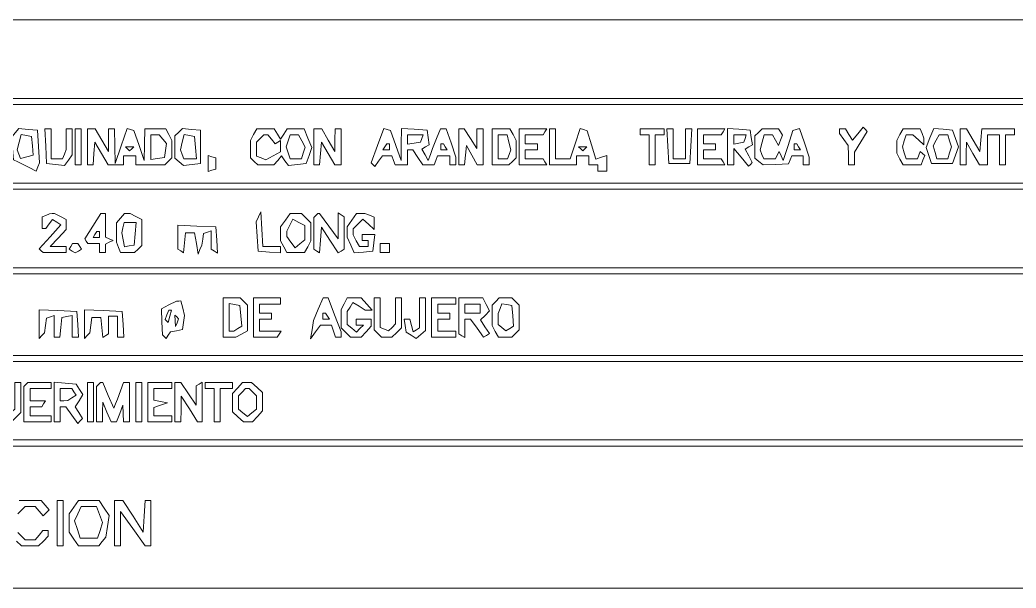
# Paper-space layout 'AN-06-DGE-026' of a CAD drawing. Header units: metres, sheet in millimetres. Extents: x 12 to 193, y 4 to 291.
# Drawn here: x 121.99 to 163.27, y 52 to 75.53 of the extents above; entities that cross this region are included whole.
import ezdxf

# ---------------------------------------------------------------- set-up
doc = ezdxf.new("R2010")
doc.units = ezdxf.units.M
doc.layers.add('DGE_CONTORNOS', color=7, linetype='Continuous', lineweight=0)
doc.layers.add('DGE_DATOS', color=7, linetype='Continuous', lineweight=0)

# ---------------------------------------------------------------- blocks, each defined once
blk = doc.blocks.new('LP_REF_DGE_MT_026')
at = {"layer": 'DGE_CONTORNOS'}
for points in [[(180.231, 73.903), (180.231, 72.276), (120.847, 72.276), (61.464, 72.276), (61.464, 73.903), (61.464, 75.53), (120.847, 75.53), (180.231, 75.53)], [(180.231, 70.399), (180.231, 68.772), (120.847, 68.772), (61.464, 68.772), (61.464, 70.399), (61.464, 72.026), (120.847, 72.026), (180.231, 72.026)], [(121.798, 70.852), (121.644, 70.666), (121.684, 70.201), (121.723, 69.736), (121.911, 69.648), (122.099, 69.561), (122.383, 69.414), (122.667, 69.267), (122.734, 69.441), (122.801, 69.615), (122.763, 70.288), (122.724, 70.962), (122.338, 70.999), (121.952, 71.037)], [(123.062, 70.305), (123.1, 69.585), (123.469, 69.543), (123.838, 69.501), (124.001, 69.723), (124.164, 69.946), (124.164, 70.485), (124.164, 71.024), (124.038, 71.024), (123.913, 71.024), (123.913, 70.597), (123.913, 70.169), (123.837, 69.971), (123.761, 69.773), (123.524, 69.773), (123.288, 69.773), (123.288, 70.399), (123.288, 71.024), (123.156, 71.024), (123.025, 71.024)], [(124.289, 70.273), (124.289, 69.523), (124.414, 69.523), (124.539, 69.523), (124.539, 70.273), (124.539, 71.024), (124.414, 71.024), (124.289, 71.024)], [(124.789, 70.273), (124.789, 69.523), (124.907, 69.523), (125.025, 69.523), (125.063, 69.992), (125.102, 70.461), (125.38, 69.992), (125.657, 69.523), (125.974, 69.523), (126.291, 69.523), (126.291, 69.71), (126.291, 69.898), (126.541, 69.898), (126.792, 69.898), (126.792, 69.71), (126.792, 69.523), (127.392, 69.523), (127.993, 69.523), (128.143, 69.673), (128.294, 69.823), (128.294, 70.182), (128.294, 70.54), (128.164, 70.782), (128.034, 71.024), (127.601, 71.024), (127.167, 71.024), (127.158, 70.367), (127.148, 69.71), (126.93, 70.328), (126.713, 70.946), (126.577, 70.992), (126.441, 71.037), (126.188, 70.311), (125.935, 69.585), (125.926, 70.305), (125.916, 71.024), (125.791, 71.024), (125.665, 71.024), (125.663, 70.555), (125.66, 70.086), (125.388, 70.555), (125.116, 71.024), (124.952, 71.024), (124.789, 71.024)], [(128.575, 70.88), (128.419, 70.724), (128.419, 70.264), (128.419, 69.803), (128.599, 69.654), (128.779, 69.504), (129.131, 69.545), (129.482, 69.585), (129.482, 70.273), (129.482, 70.962), (129.106, 70.999), (128.73, 71.036)], [(131.677, 70.782), (131.547, 70.54), (131.547, 70.182), (131.547, 69.823), (131.698, 69.673), (131.848, 69.523), (132.183, 69.523), (132.518, 69.523), (132.675, 69.712), (132.832, 69.901), (132.978, 69.701), (133.124, 69.501), (133.491, 69.543), (133.858, 69.585), (133.974, 69.918), (134.091, 70.25), (133.93, 70.637), (133.77, 71.024), (133.416, 71.024), (133.062, 71.024), (132.93, 70.805), (132.799, 70.586), (132.668, 70.805), (132.536, 71.024), (132.171, 71.024), (131.807, 71.024)], [(134.176, 70.273), (134.176, 69.523), (134.293, 69.523), (134.411, 69.523), (134.45, 69.992), (134.488, 70.461), (134.766, 69.992), (135.043, 69.523), (135.173, 69.523), (135.302, 69.523), (135.302, 70.273), (135.302, 71.024), (135.177, 71.024), (135.052, 71.024), (135.049, 70.555), (135.046, 70.086), (134.774, 70.555), (134.502, 71.024), (134.339, 71.024), (134.176, 71.024)], [(136.811, 70.326), (136.545, 69.615), (136.622, 69.538), (136.699, 69.46), (136.859, 69.679), (137.019, 69.898), (137.211, 69.898), (137.403, 69.898), (137.475, 69.71), (137.547, 69.523), (137.801, 69.523), (138.055, 69.523), (138.055, 69.835), (138.055, 70.148), (138.166, 70.148), (138.277, 70.148), (138.482, 69.835), (138.687, 69.523), (138.921, 69.523), (139.155, 69.523), (139.227, 69.71), (139.299, 69.898), (139.553, 69.898), (139.807, 69.898), (139.807, 69.71), (139.807, 69.523), (139.932, 69.523), (140.058, 69.523), (140.058, 69.688), (140.058, 69.853), (139.858, 70.439), (139.659, 71.024), (139.539, 71.024), (139.419, 71.024), (139.256, 70.618), (139.093, 70.211), (139.004, 69.961), (138.914, 69.71), (138.783, 69.944), (138.652, 70.178), (138.803, 70.271), (138.953, 70.364), (138.911, 70.663), (138.869, 70.962), (138.337, 71), (137.805, 71.039), (137.795, 70.374), (137.786, 69.71), (137.568, 70.328), (137.35, 70.946), (137.214, 70.992), (137.077, 71.038)], [(140.183, 70.273), (140.183, 69.523), (140.3, 69.523), (140.417, 69.523), (140.457, 69.929), (140.496, 70.336), (140.718, 69.929), (140.94, 69.523), (141.062, 69.523), (141.184, 69.523), (141.184, 70.273), (141.184, 71.024), (141.059, 71.024), (140.934, 71.024), (140.932, 70.618), (140.929, 70.211), (140.669, 70.618), (140.409, 71.024), (140.296, 71.024), (140.183, 71.024)], [(141.559, 70.273), (141.559, 69.523), (141.91, 69.523), (142.26, 69.523), (142.41, 69.673), (142.561, 69.823), (142.561, 70.182), (142.561, 70.54), (142.431, 70.782), (142.302, 71.024), (141.93, 71.024), (141.559, 71.024)], [(142.686, 70.273), (142.686, 69.523), (143.256, 69.523), (143.827, 69.523), (143.75, 69.648), (143.672, 69.773), (143.304, 69.773), (142.936, 69.773), (142.936, 69.961), (142.936, 70.148), (143.186, 70.148), (143.437, 70.148), (143.437, 70.273), (143.437, 70.399), (143.186, 70.399), (142.936, 70.399), (142.936, 70.586), (142.936, 70.774), (143.304, 70.774), (143.672, 70.774), (143.75, 70.899), (143.827, 71.024), (143.256, 71.024), (142.686, 71.024)], [(143.937, 70.273), (143.937, 69.523), (144.5, 69.523), (145.064, 69.523), (145.064, 69.71), (145.064, 69.898), (145.314, 69.898), (145.564, 69.898), (145.564, 69.71), (145.564, 69.523), (145.752, 69.523), (145.94, 69.523), (145.94, 69.397), (145.94, 69.272), (146.127, 69.272), (146.315, 69.272), (146.315, 69.594), (146.315, 69.915), (146.087, 69.842), (145.859, 69.77), (145.677, 70.357), (145.495, 70.943), (145.354, 70.99), (145.213, 71.037), (145.003, 70.405), (144.793, 69.773), (144.49, 69.773), (144.188, 69.773), (144.188, 70.399), (144.188, 71.024), (144.062, 71.024), (143.937, 71.024)], [(147.692, 70.899), (147.692, 70.774), (147.88, 70.774), (148.067, 70.774), (148.067, 70.148), (148.067, 69.523), (148.192, 69.523), (148.318, 69.523), (148.318, 70.148), (148.318, 70.774), (148.505, 70.774), (148.693, 70.774), (148.693, 70.899), (148.693, 71.024), (148.192, 71.024), (147.692, 71.024)], [(148.843, 70.305), (148.881, 69.585), (149.319, 69.585), (149.757, 69.585), (149.794, 70.305), (149.832, 71.024), (149.7, 71.024), (149.569, 71.024), (149.569, 70.399), (149.569, 69.773), (149.319, 69.773), (149.068, 69.773), (149.068, 70.399), (149.068, 71.024), (148.937, 71.024), (148.806, 71.024)], [(150.07, 70.273), (150.07, 69.523), (150.64, 69.523), (151.211, 69.523), (151.133, 69.648), (151.056, 69.773), (150.688, 69.773), (150.32, 69.773), (150.32, 69.961), (150.32, 70.148), (150.57, 70.148), (150.821, 70.148), (150.821, 70.273), (150.821, 70.399), (150.57, 70.399), (150.32, 70.399), (150.32, 70.586), (150.32, 70.774), (150.688, 70.774), (151.056, 70.774), (151.133, 70.899), (151.211, 71.024), (150.64, 71.024), (150.07, 71.024)], [(151.321, 70.281), (151.321, 69.523), (151.446, 69.523), (151.571, 69.523), (151.576, 69.867), (151.58, 70.211), (151.883, 69.84), (152.186, 69.47), (152.264, 69.548), (152.343, 69.626), (152.194, 69.903), (152.046, 70.18), (152.195, 70.272), (152.344, 70.364), (152.302, 70.663), (152.26, 70.962), (151.79, 71.001), (151.321, 71.039)], [(152.598, 70.874), (152.447, 70.724), (152.447, 70.264), (152.447, 69.803), (152.617, 69.663), (152.786, 69.523), (153.317, 69.544), (153.848, 69.564), (153.912, 69.731), (153.976, 69.898), (154.213, 69.898), (154.45, 69.898), (154.45, 69.71), (154.45, 69.523), (154.575, 69.523), (154.7, 69.523), (154.7, 69.688), (154.7, 69.853), (154.499, 70.445), (154.297, 71.036), (154.163, 70.991), (154.028, 70.946), (153.822, 70.329), (153.615, 69.711), (153.532, 69.899), (153.449, 70.086), (153.376, 69.929), (153.303, 69.773), (153.059, 69.773), (152.815, 69.773), (152.743, 69.961), (152.671, 70.149), (152.749, 70.461), (152.828, 70.774), (153.007, 70.774), (153.186, 70.774), (153.309, 70.555), (153.432, 70.336), (153.514, 70.549), (153.596, 70.762), (153.515, 70.893), (153.434, 71.024), (153.091, 71.024), (152.748, 71.024)], [(155.952, 70.923), (155.952, 70.822), (156.135, 70.579), (156.319, 70.336), (156.323, 69.929), (156.327, 69.523), (156.452, 69.523), (156.577, 69.523), (156.577, 69.789), (156.577, 70.056), (156.842, 70.484), (157.107, 70.912), (157.019, 71), (156.931, 71.087), (156.714, 70.818), (156.496, 70.55), (156.348, 70.787), (156.2, 71.024), (156.076, 71.024), (155.952, 71.024)], [(158.459, 70.782), (158.33, 70.54), (158.33, 70.273), (158.33, 70.007), (158.459, 69.765), (158.589, 69.523), (158.964, 69.523), (159.339, 69.523), (159.413, 69.716), (159.487, 69.909), (159.392, 69.997), (159.296, 70.086), (159.241, 69.929), (159.185, 69.773), (158.953, 69.773), (158.722, 69.773), (158.642, 70.023), (158.563, 70.273), (158.642, 70.524), (158.722, 70.774), (158.86, 70.774), (158.998, 70.774), (159.227, 70.567), (159.456, 70.36), (159.456, 70.494), (159.456, 70.628), (159.38, 70.826), (159.304, 71.024), (158.946, 71.024), (158.589, 71.024)], [(159.704, 70.644), (159.541, 70.25), (159.658, 69.918), (159.775, 69.585), (160.207, 69.585), (160.639, 69.585), (160.76, 69.929), (160.881, 70.273), (160.761, 70.618), (160.64, 70.962), (160.254, 71), (159.867, 71.038)], [(160.958, 70.273), (160.958, 69.523), (161.083, 69.523), (161.208, 69.523), (161.211, 69.992), (161.214, 70.461), (161.486, 69.992), (161.758, 69.523), (161.921, 69.523), (162.084, 69.523), (162.084, 70.148), (162.084, 70.774), (162.334, 70.774), (162.585, 70.774), (162.585, 70.148), (162.585, 69.523), (162.71, 69.523), (162.835, 69.523), (162.835, 70.148), (162.835, 70.774), (163.023, 70.774), (163.21, 70.774), (163.21, 70.899), (163.21, 71.024), (162.53, 71.024), (161.849, 71.024), (161.81, 70.555), (161.771, 70.086), (161.494, 70.555), (161.216, 71.024), (161.087, 71.024), (160.958, 71.024)], [(122.512, 70.32), (122.55, 69.931), (122.285, 69.861), (122.021, 69.792), (121.952, 69.971), (121.884, 70.149), (121.964, 70.47), (122.045, 70.791), (122.26, 70.75), (122.474, 70.709)], [(127.912, 70.593), (128.062, 70.412), (128.022, 70.124), (127.981, 69.835), (127.699, 69.795), (127.418, 69.755), (127.418, 70.265), (127.418, 70.774), (127.59, 70.774), (127.762, 70.774)], [(129.271, 70.241), (129.31, 69.773), (129.048, 69.773), (128.786, 69.773), (128.714, 69.961), (128.642, 70.149), (128.723, 70.47), (128.803, 70.791), (129.018, 70.75), (129.232, 70.709)], [(132.422, 70.588), (132.577, 70.401), (132.688, 70.47), (132.799, 70.539), (132.799, 70.302), (132.799, 70.065), (132.495, 69.902), (132.19, 69.74), (131.994, 69.815), (131.798, 69.89), (131.798, 70.182), (131.798, 70.474), (131.948, 70.624), (132.098, 70.774), (132.183, 70.774), (132.268, 70.774)], [(133.678, 70.519), (133.814, 70.264), (133.736, 70.018), (133.658, 69.773), (133.425, 69.773), (133.191, 69.773), (133.112, 70.023), (133.032, 70.273), (133.112, 70.524), (133.191, 70.774), (133.366, 70.774), (133.541, 70.774)], [(138.65, 70.618), (138.599, 70.461), (138.327, 70.421), (138.055, 70.381), (138.055, 70.578), (138.055, 70.774), (138.379, 70.774), (138.702, 70.774)], [(142.259, 70.461), (142.337, 70.149), (142.265, 69.961), (142.193, 69.773), (142.001, 69.773), (141.81, 69.773), (141.81, 70.273), (141.81, 70.774), (141.995, 70.774), (142.18, 70.774)], [(152.041, 70.618), (151.989, 70.461), (151.78, 70.421), (151.571, 70.38), (151.571, 70.577), (151.571, 70.774), (151.832, 70.774), (152.093, 70.774)], [(160.52, 70.524), (160.599, 70.273), (160.52, 70.023), (160.44, 69.773), (160.213, 69.773), (159.986, 69.773), (159.915, 70.043), (159.844, 70.314), (159.967, 70.544), (160.09, 70.774), (160.265, 70.774), (160.44, 70.774)], [(126.625, 70.19), (126.541, 70.107), (126.458, 70.19), (126.375, 70.273), (126.541, 70.273), (126.708, 70.273)], [(137.304, 70.273), (137.304, 70.148), (137.172, 70.148), (137.039, 70.148), (137.117, 70.273), (137.194, 70.399), (137.249, 70.399), (137.304, 70.399)], [(139.62, 70.273), (139.697, 70.148), (139.564, 70.148), (139.432, 70.148), (139.432, 70.273), (139.432, 70.399), (139.487, 70.399), (139.542, 70.399)], [(145.397, 70.19), (145.314, 70.107), (145.231, 70.19), (145.147, 70.273), (145.314, 70.273), (145.481, 70.273)], [(154.262, 70.273), (154.339, 70.148), (154.207, 70.148), (154.074, 70.148), (154.074, 70.273), (154.074, 70.399), (154.13, 70.399), (154.185, 70.399)], [(129.795, 69.585), (129.795, 69.251), (129.952, 69.303), (130.108, 69.356), (130.108, 69.585), (130.108, 69.815), (129.952, 69.867), (129.795, 69.919)], [(180.231, 66.894), (180.231, 65.267), (120.847, 65.267), (61.464, 65.267), (61.464, 66.894), (61.464, 68.521), (120.847, 68.521), (180.231, 68.521)], [(123.069, 67.437), (122.912, 67.374), (122.912, 67.134), (122.912, 66.894), (122.992, 66.894), (123.072, 66.894), (123.211, 67.08), (123.35, 67.265), (123.52, 67.158), (123.69, 67.05), (123.241, 66.553), (122.791, 66.055), (122.873, 65.974), (122.954, 65.893), (123.434, 65.893), (123.913, 65.893), (123.913, 66.018), (123.913, 66.143), (123.577, 66.143), (123.241, 66.143), (123.577, 66.494), (123.913, 66.845), (123.913, 67.053), (123.913, 67.261), (123.671, 67.391), (123.429, 67.52), (123.327, 67.51), (123.225, 67.5)], [(125.017, 66.993), (124.681, 66.468), (124.743, 66.368), (124.804, 66.269), (125.047, 66.269), (125.29, 66.269), (125.29, 66.081), (125.29, 65.893), (125.415, 65.893), (125.54, 65.893), (125.54, 66.07), (125.54, 66.248), (125.697, 66.321), (125.853, 66.394), (125.697, 66.467), (125.54, 66.54), (125.54, 67.03), (125.54, 67.52), (125.446, 67.519), (125.353, 67.518)], [(126.156, 67.321), (125.991, 67.121), (125.991, 66.725), (125.991, 66.329), (126.074, 66.111), (126.158, 65.893), (126.45, 65.893), (126.742, 65.893), (126.892, 66.043), (127.042, 66.193), (127.042, 66.727), (127.042, 67.261), (126.8, 67.391), (126.558, 67.52), (126.44, 67.52), (126.322, 67.52)], [(131.882, 67.379), (131.783, 67.175), (131.822, 66.566), (131.86, 65.956), (132.33, 65.917), (132.799, 65.878), (132.799, 66.011), (132.799, 66.143), (132.43, 66.143), (132.061, 66.143), (132.021, 66.863), (131.981, 67.583)], [(132.994, 67.242), (132.799, 66.964), (132.799, 66.67), (132.799, 66.377), (132.928, 66.135), (133.058, 65.893), (133.425, 65.893), (133.791, 65.893), (133.921, 66.135), (134.05, 66.377), (134.05, 66.752), (134.05, 67.127), (133.854, 67.323), (133.657, 67.52), (133.423, 67.52), (133.189, 67.52)], [(134.259, 67.437), (134.176, 67.353), (134.176, 66.693), (134.176, 66.033), (134.293, 65.96), (134.411, 65.887), (134.45, 66.415), (134.488, 66.943), (134.837, 66.413), (135.186, 65.884), (135.307, 65.959), (135.427, 66.033), (135.427, 66.707), (135.427, 67.38), (135.302, 67.457), (135.177, 67.535), (135.177, 67.002), (135.177, 66.47), (134.791, 66.995), (134.404, 67.52), (134.373, 67.52), (134.342, 67.52)], [(135.747, 67.242), (135.552, 66.964), (135.552, 66.747), (135.552, 66.531), (135.7, 66.206), (135.848, 65.881), (136.232, 65.918), (136.616, 65.956), (136.656, 66.3), (136.695, 66.644), (136.437, 66.644), (136.178, 66.644), (136.178, 66.519), (136.178, 66.394), (136.303, 66.394), (136.428, 66.394), (136.428, 66.269), (136.428, 66.143), (136.245, 66.143), (136.062, 66.143), (135.932, 66.385), (135.803, 66.628), (135.803, 66.752), (135.803, 66.876), (136.005, 67.079), (136.208, 67.282), (136.443, 67.069), (136.679, 66.856), (136.679, 67.112), (136.679, 67.368), (136.481, 67.444), (136.283, 67.52), (136.112, 67.52), (135.942, 67.52)], [(126.768, 66.676), (126.729, 66.208), (126.526, 66.17), (126.323, 66.131), (126.271, 66.419), (126.219, 66.707), (126.264, 66.926), (126.31, 67.145), (126.558, 67.145), (126.807, 67.145)], [(128.544, 66.528), (128.544, 66.033), (128.661, 65.961), (128.778, 65.888), (128.817, 66.297), (128.857, 66.707), (129.044, 66.707), (129.232, 66.707), (129.305, 66.269), (129.377, 65.83), (129.454, 66.018), (129.53, 66.206), (129.569, 66.446), (129.608, 66.686), (129.764, 66.738), (129.92, 66.79), (129.92, 66.411), (129.92, 66.033), (130.053, 65.951), (130.186, 65.869), (130.147, 66.413), (130.108, 66.957), (129.326, 66.99), (128.544, 67.024)], [(133.8, 66.717), (133.8, 66.424), (133.599, 66.257), (133.398, 66.09), (133.223, 66.328), (133.049, 66.567), (133.049, 66.676), (133.049, 66.786), (133.18, 67.029), (133.31, 67.273), (133.555, 67.142), (133.8, 67.011)], [(125.29, 66.644), (125.29, 66.519), (125.157, 66.519), (125.025, 66.519), (125.102, 66.644), (125.18, 66.769), (125.235, 66.769), (125.29, 66.769)], [(124.106, 66.152), (124.034, 66.036), (124.162, 65.957), (124.289, 65.878), (124.416, 65.957), (124.543, 66.036), (124.471, 66.152), (124.399, 66.269), (124.289, 66.269), (124.178, 66.269)], [(136.929, 66.081), (136.929, 65.893), (137.117, 65.893), (137.304, 65.893), (137.304, 66.081), (137.304, 66.269), (137.117, 66.269), (136.929, 66.269)], [(180.231, 63.327), (180.231, 61.638), (120.847, 61.638), (61.464, 61.638), (61.464, 63.327), (61.464, 65.017), (120.847, 65.017), (180.231, 65.017)], [(130.421, 63.202), (130.421, 62.389), (130.68, 62.389), (130.938, 62.389), (131.18, 62.518), (131.422, 62.648), (131.422, 63.182), (131.422, 63.715), (131.272, 63.866), (131.122, 64.016), (130.772, 64.016), (130.421, 64.016)], [(131.673, 63.202), (131.673, 62.389), (132.166, 62.389), (132.659, 62.389), (132.736, 62.514), (132.814, 62.639), (132.368, 62.639), (131.923, 62.639), (131.923, 62.889), (131.923, 63.14), (132.173, 63.14), (132.423, 63.14), (132.423, 63.265), (132.423, 63.39), (132.173, 63.39), (131.923, 63.39), (131.923, 63.578), (131.923, 63.765), (132.361, 63.765), (132.799, 63.765), (132.799, 63.891), (132.799, 64.016), (132.236, 64.016), (131.673, 64.016)], [(134.357, 63.546), (134.159, 63.077), (134.099, 62.702), (134.038, 62.326), (134.247, 62.608), (134.456, 62.889), (134.683, 62.889), (134.91, 62.889), (134.989, 62.639), (135.069, 62.389), (135.185, 62.389), (135.302, 62.389), (135.302, 62.503), (135.302, 62.617), (135.034, 63.316), (134.767, 64.016), (134.661, 64.016), (134.554, 64.016)], [(135.431, 63.774), (135.302, 63.532), (135.302, 63.157), (135.302, 62.782), (135.499, 62.585), (135.695, 62.389), (135.917, 62.389), (136.139, 62.389), (136.346, 62.618), (136.553, 62.847), (136.553, 62.993), (136.553, 63.14), (136.241, 63.14), (135.928, 63.14), (135.928, 63.015), (135.928, 62.889), (136.078, 62.889), (136.228, 62.889), (136.083, 62.745), (135.938, 62.6), (135.745, 62.76), (135.552, 62.92), (135.554, 63.186), (135.556, 63.453), (135.675, 63.64), (135.795, 63.828), (136.047, 63.672), (136.3, 63.515), (136.446, 63.515), (136.592, 63.515), (136.366, 63.765), (136.139, 64.016), (135.85, 64.016), (135.561, 64.016)], [(136.679, 63.352), (136.679, 62.689), (136.829, 62.539), (136.979, 62.389), (137.195, 62.389), (137.412, 62.389), (137.608, 62.585), (137.805, 62.782), (137.805, 63.399), (137.805, 64.016), (137.68, 64.016), (137.555, 64.016), (137.555, 63.478), (137.555, 62.939), (137.414, 62.799), (137.274, 62.659), (137.101, 62.725), (136.929, 62.791), (136.929, 63.403), (136.929, 64.016), (136.804, 64.016), (136.679, 64.016)], [(138.556, 63.397), (138.556, 62.779), (138.422, 62.696), (138.289, 62.614), (138.22, 62.877), (138.151, 63.14), (138.032, 63.14), (137.913, 63.14), (137.953, 62.871), (137.993, 62.602), (138.201, 62.471), (138.41, 62.341), (138.608, 62.505), (138.806, 62.67), (138.806, 63.343), (138.806, 64.016), (138.681, 64.016), (138.556, 64.016)], [(139.056, 63.202), (139.056, 62.389), (139.557, 62.389), (140.058, 62.389), (140.058, 62.514), (140.058, 62.639), (139.682, 62.639), (139.307, 62.639), (139.307, 62.889), (139.307, 63.14), (139.557, 63.14), (139.807, 63.14), (139.807, 63.265), (139.807, 63.39), (139.557, 63.39), (139.307, 63.39), (139.307, 63.578), (139.307, 63.765), (139.682, 63.765), (140.058, 63.765), (140.058, 63.891), (140.058, 64.016), (139.557, 64.016), (139.056, 64.016)], [(140.183, 63.272), (140.183, 62.529), (140.308, 62.451), (140.433, 62.374), (140.433, 62.757), (140.433, 63.14), (140.55, 63.14), (140.666, 63.14), (140.935, 62.763), (141.203, 62.386), (141.326, 62.461), (141.448, 62.537), (141.262, 62.82), (141.077, 63.104), (141.268, 63.295), (141.459, 63.486), (141.317, 63.751), (141.175, 64.016), (140.679, 64.016), (140.183, 64.016)], [(141.71, 63.866), (141.559, 63.715), (141.559, 63.294), (141.559, 62.873), (141.689, 62.631), (141.819, 62.389), (142.102, 62.389), (142.385, 62.389), (142.536, 62.539), (142.686, 62.689), (142.686, 63.202), (142.686, 63.715), (142.536, 63.866), (142.385, 64.016), (142.123, 64.016), (141.86, 64.016)], [(128.168, 63.725), (127.856, 63.563), (127.881, 63.024), (127.906, 62.484), (127.981, 62.409), (128.057, 62.333), (128.144, 62.472), (128.231, 62.61), (128.481, 62.657), (128.732, 62.704), (128.773, 62.997), (128.815, 63.29), (128.74, 63.59), (128.664, 63.891), (128.573, 63.889), (128.481, 63.887)], [(131.15, 63.277), (131.191, 62.853), (131.025, 62.748), (130.859, 62.643), (130.765, 62.641), (130.671, 62.639), (130.671, 63.211), (130.671, 63.784), (130.89, 63.742), (131.109, 63.701)], [(141.059, 63.578), (141.059, 63.39), (140.746, 63.39), (140.433, 63.39), (140.433, 63.578), (140.433, 63.765), (140.746, 63.765), (141.059, 63.765)], [(142.413, 63.277), (142.454, 62.853), (142.293, 62.753), (142.131, 62.653), (141.97, 62.787), (141.81, 62.92), (141.81, 63.145), (141.81, 63.37), (141.888, 63.574), (141.966, 63.778), (142.17, 63.739), (142.373, 63.701)], [(122.787, 62.933), (122.787, 62.339), (122.902, 62.458), (123.016, 62.577), (123.058, 62.88), (123.1, 63.183), (123.256, 63.234), (123.413, 63.286), (123.413, 62.837), (123.413, 62.389), (123.53, 62.389), (123.647, 62.389), (123.686, 62.795), (123.726, 63.2), (123.945, 63.242), (124.164, 63.283), (124.164, 62.836), (124.164, 62.389), (124.296, 62.389), (124.428, 62.389), (124.39, 62.921), (124.351, 63.453), (123.569, 63.49), (122.787, 63.527)], [(124.664, 62.933), (124.664, 62.339), (124.779, 62.458), (124.893, 62.577), (124.935, 62.889), (124.977, 63.202), (125.165, 63.202), (125.353, 63.202), (125.392, 62.793), (125.431, 62.384), (125.548, 62.456), (125.665, 62.529), (125.665, 62.897), (125.665, 63.265), (125.853, 63.265), (126.041, 63.265), (126.041, 62.827), (126.041, 62.389), (126.173, 62.389), (126.306, 62.389), (126.267, 62.921), (126.229, 63.453), (125.446, 63.49), (124.664, 63.527)], [(128.203, 63.26), (128.137, 63.005), (128.074, 63.067), (128.012, 63.129), (128.086, 63.322), (128.161, 63.515), (128.215, 63.515), (128.27, 63.515)], [(128.504, 62.991), (128.438, 62.827), (128.429, 63.067), (128.419, 63.307), (128.494, 63.231), (128.57, 63.155)], [(134.739, 63.265), (134.816, 63.14), (134.684, 63.14), (134.551, 63.14), (134.551, 63.265), (134.551, 63.39), (134.606, 63.39), (134.661, 63.39)], [(180.231, 59.761), (180.231, 58.134), (120.847, 58.134), (61.464, 58.134), (61.464, 59.761), (61.464, 61.388), (120.847, 61.388), (180.231, 61.388)], [(120.91, 59.856), (120.91, 59.185), (121.06, 59.035), (121.21, 58.885), (121.426, 58.885), (121.643, 58.885), (121.839, 59.081), (122.036, 59.278), (122.036, 59.895), (122.036, 60.511), (121.911, 60.511), (121.786, 60.511), (121.786, 59.964), (121.786, 59.416), (121.604, 59.265), (121.421, 59.113), (121.291, 59.194), (121.16, 59.275), (121.16, 59.823), (121.16, 60.372), (121.035, 60.449), (120.91, 60.526)], [(122.245, 60.428), (122.161, 60.345), (122.161, 59.615), (122.161, 58.885), (122.724, 58.885), (123.288, 58.885), (123.288, 59.01), (123.288, 59.135), (122.85, 59.135), (122.412, 59.135), (122.412, 59.323), (122.412, 59.51), (122.654, 59.51), (122.897, 59.51), (122.975, 59.635), (123.052, 59.761), (122.732, 59.761), (122.412, 59.761), (122.412, 60.011), (122.412, 60.261), (122.85, 60.261), (123.288, 60.261), (123.288, 60.386), (123.288, 60.511), (122.808, 60.511), (122.328, 60.511)], [(123.413, 59.706), (123.413, 58.885), (123.538, 58.885), (123.663, 58.885), (123.663, 59.197), (123.663, 59.51), (123.778, 59.51), (123.892, 59.51), (124.143, 59.166), (124.394, 58.822), (124.493, 58.922), (124.592, 59.021), (124.439, 59.266), (124.287, 59.51), (124.443, 59.761), (124.6, 60.012), (124.463, 60.23), (124.326, 60.449), (123.869, 60.488), (123.413, 60.527)], [(124.789, 59.698), (124.789, 58.885), (124.915, 58.885), (125.04, 58.885), (125.04, 59.698), (125.04, 60.511), (124.915, 60.511), (124.789, 60.511)], [(125.248, 60.428), (125.165, 60.345), (125.165, 59.615), (125.165, 58.885), (125.29, 58.885), (125.415, 58.885), (125.42, 59.291), (125.425, 59.698), (125.602, 59.291), (125.778, 58.885), (125.886, 58.885), (125.993, 58.885), (126.129, 59.229), (126.265, 59.573), (126.278, 59.229), (126.291, 58.885), (126.416, 58.885), (126.541, 58.885), (126.541, 59.698), (126.541, 60.511), (126.413, 60.511), (126.285, 60.511), (126.159, 60.167), (126.033, 59.823), (125.961, 59.635), (125.889, 59.448), (125.657, 59.98), (125.425, 60.511), (125.379, 60.511), (125.332, 60.511)], [(126.792, 59.698), (126.792, 58.885), (126.917, 58.885), (127.042, 58.885), (127.042, 59.698), (127.042, 60.511), (126.917, 60.511), (126.792, 60.511)], [(127.292, 59.698), (127.292, 58.885), (127.793, 58.885), (128.294, 58.885), (128.294, 59.01), (128.294, 59.135), (127.918, 59.135), (127.543, 59.135), (127.543, 59.308), (127.543, 59.481), (127.824, 59.574), (128.106, 59.667), (127.824, 59.723), (127.543, 59.778), (127.543, 60.02), (127.543, 60.261), (127.918, 60.261), (128.294, 60.261), (128.294, 60.386), (128.294, 60.511), (127.793, 60.511), (127.292, 60.511)], [(128.419, 59.698), (128.419, 58.885), (128.544, 58.885), (128.669, 58.885), (128.671, 59.416), (128.673, 59.948), (129.015, 59.417), (129.357, 58.886), (129.451, 58.885), (129.545, 58.885), (129.545, 59.705), (129.545, 60.526), (129.42, 60.449), (129.295, 60.372), (129.295, 59.974), (129.295, 59.577), (128.977, 60.044), (128.66, 60.511), (128.539, 60.511), (128.419, 60.511)], [(129.67, 60.386), (129.67, 60.261), (129.858, 60.261), (130.046, 60.261), (130.046, 59.573), (130.046, 58.885), (130.171, 58.885), (130.296, 58.885), (130.296, 59.573), (130.296, 60.261), (130.546, 60.261), (130.797, 60.261), (130.797, 60.386), (130.797, 60.511), (130.233, 60.511), (129.67, 60.511)], [(131.004, 60.283), (130.797, 60.054), (130.797, 59.676), (130.797, 59.299), (131.025, 59.092), (131.254, 58.885), (131.444, 58.885), (131.634, 58.885), (131.841, 59.113), (132.048, 59.342), (132.048, 59.72), (132.048, 60.097), (131.819, 60.304), (131.59, 60.511), (131.401, 60.511), (131.211, 60.511)], [(124.235, 60.122), (124.321, 59.983), (124.148, 59.874), (123.976, 59.764), (123.819, 59.762), (123.663, 59.761), (123.663, 60.011), (123.663, 60.261), (123.906, 60.261), (124.149, 60.261)], [(131.648, 60.111), (131.798, 59.961), (131.798, 59.688), (131.798, 59.416), (131.61, 59.26), (131.422, 59.104), (131.235, 59.26), (131.047, 59.416), (131.047, 59.688), (131.047, 59.961), (131.197, 60.111), (131.347, 60.261), (131.422, 60.261), (131.497, 60.261)], [(180.231, 54.942), (180.231, 52.001), (120.847, 52.001), (61.464, 52.001), (61.464, 54.942), (61.464, 57.883), (120.847, 57.883), (180.231, 57.883)], [(123.538, 54.692), (123.538, 53.753), (123.663, 53.753), (123.788, 53.753), (123.788, 54.692), (123.788, 55.631), (123.663, 55.631), (123.538, 55.631)], [(124.233, 55.352), (124.038, 55.074), (124.038, 54.692), (124.038, 54.31), (124.233, 54.031), (124.428, 53.753), (124.844, 53.753), (125.259, 53.753), (125.406, 53.93), (125.552, 54.106), (125.625, 54.553), (125.697, 55), (125.491, 55.315), (125.284, 55.631), (124.856, 55.631), (124.428, 55.631)], [(125.297, 55.048), (125.423, 54.717), (125.315, 54.391), (125.207, 54.066), (124.852, 54.066), (124.497, 54.066), (124.379, 54.423), (124.26, 54.779), (124.397, 55.08), (124.534, 55.38), (124.852, 55.38), (125.171, 55.38)], [(125.916, 54.692), (125.916, 53.753), (126.041, 53.753), (126.166, 53.753), (126.166, 54.462), (126.166, 55.171), (126.673, 54.462), (127.181, 53.753), (127.299, 53.753), (127.418, 53.753), (127.418, 54.692), (127.418, 55.631), (127.299, 55.631), (127.18, 55.631), (127.142, 54.975), (127.105, 54.319), (126.685, 54.975), (126.265, 55.631), (126.09, 55.631), (125.916, 55.631)]]:
    blk.add_lwpolyline(points, close=True, dxfattribs=at)
for points in [[(121.857, 53.95), (122.054, 53.753), (122.412, 53.753), (122.769, 53.753), (122.966, 53.95), (123.162, 54.147), (123.162, 54.263), (123.162, 54.379), (123.053, 54.379), (122.943, 54.379), (122.787, 54.191), (122.631, 54.004), (122.421, 54.004), (122.211, 54.004), (122.061, 54.154), (121.911, 54.304)], [(121.911, 55.08), (122.061, 55.23), (122.211, 55.38), (122.421, 55.38), (122.631, 55.38), (122.791, 55.187), (122.952, 54.994), (123.077, 55.119), (123.202, 55.244), (123.042, 55.437), (122.881, 55.631), (122.421, 55.631), (121.961, 55.631)]]:
    blk.add_lwpolyline(points, dxfattribs=at)

psp = doc.layouts.new('AN-06-DGE-026')

# ---------------------------------------------------------------- block references
at = {"layer": 'DGE_DATOS'}
psp.add_blockref('LP_REF_DGE_MT_026', (0, 0), dxfattribs=at)

doc.saveas('drawing.dxf')
